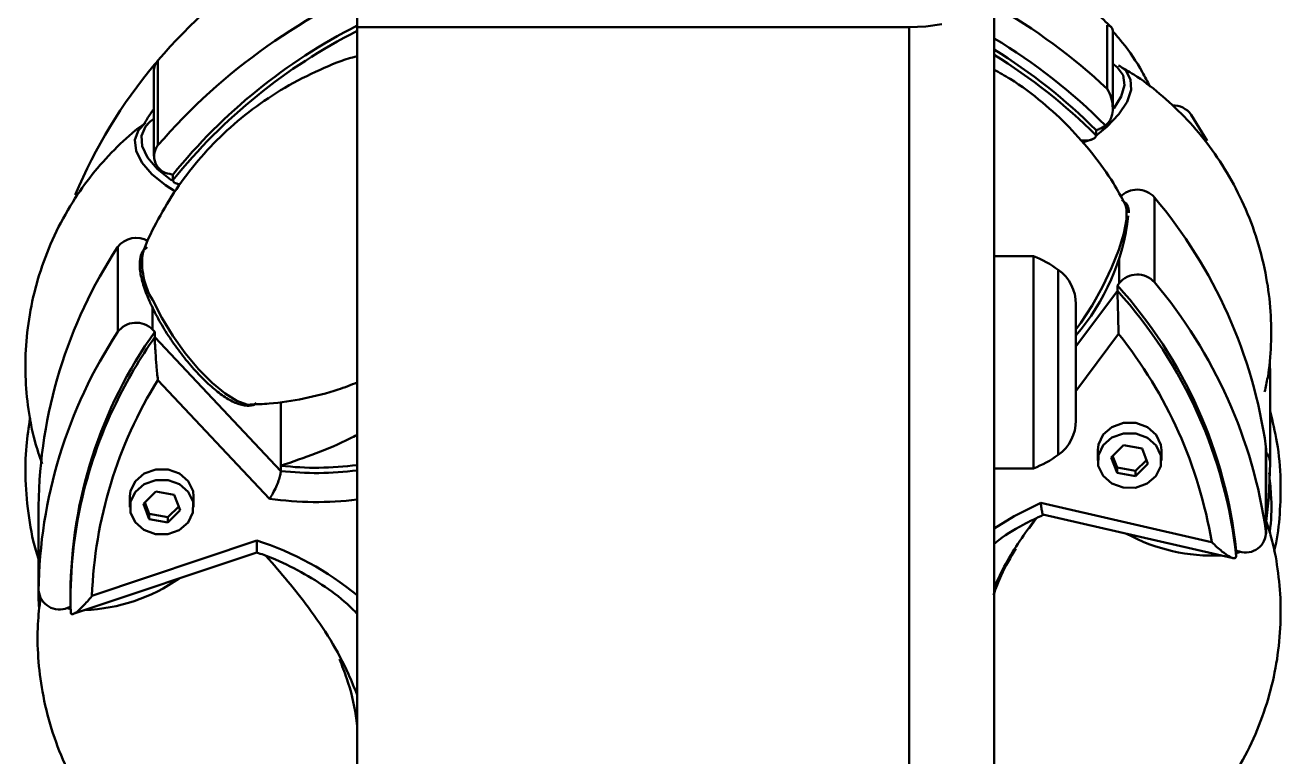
# Model space of a CAD drawing. Header units: millimetres. Extents: x 4430 to 5189, y 950 to 1287.
# Drawn here: x 4748.5 to 4807.6, y 1090.7 to 1125.2 of the extents above; entities that cross this region are included whole.
import ezdxf

# ---------------------------------------------------------------- set-up
doc = ezdxf.new("R2010")
doc.units = ezdxf.units.MM
doc.header["$LTSCALE"] = 0.5
doc.layers.add('BOL', color=7, linetype='Continuous', lineweight=50)

msp = doc.modelspace()

# ---------------------------------------------------------------- linework, layer by layer
at = {"layer": 'BOL'}
for p, q in [((4794.098, 1049.125), (4794.098, 1127.067)), ((4764.098, 1125.567), (4764.098, 1125.067)), ((4764.098, 1047.125), (4764.098, 1125.067)), ((4764.098, 1125.067), (4790.098, 1125.067)), ((4790.098, 1125.067), (4790.878, 1125.106)), ((4790.098, 1047.125), (4790.098, 1125.067)), ((4790.878, 1125.106), (4791.629, 1125.219)), ((4799.42, 1122.169), (4799.42, 1125.169)), ((4799.685, 1121.248), (4799.685, 1124.916)), ((4754.644, 1123.403), (4754.555, 1123.31)), ((4754.719, 1123.506), (4754.719, 1119.506)), ((4799.901, 1123.193), (4799.685, 1123.344)), ((4800.175, 1122.813), (4799.901, 1123.193)), ((4800.297, 1123.023), (4799.992, 1123.265)), ((4754.525, 1122.993), (4754.525, 1118.993)), ((4800.238, 1122.343), (4800.175, 1122.813)), ((4800.528, 1122.612), (4800.297, 1123.023)), ((4800.549, 1122.116), (4800.528, 1122.612)), ((4800.088, 1121.805), (4800.238, 1122.343)), ((4800.361, 1121.559), (4800.549, 1122.116)), ((4799.74, 1121.24), (4800.088, 1121.805)), ((4799.974, 1120.97), (4800.361, 1121.559)), ((4799.405, 1120.378), (4799.974, 1120.97)), ((4804.132, 1119.71), (4803.381, 1120.948)), ((4753.795, 1120.22), (4753.632, 1119.761)), ((4754.128, 1120.571), (4753.795, 1120.22)), ((4754.131, 1120.4), (4753.944, 1119.959)), ((4754.353, 1120.632), (4754.131, 1120.4)), ((4754.525, 1120.755), (4754.353, 1120.632)), ((4798.867, 1119.942), (4799.405, 1120.378)), ((4799.047, 1120.274), (4798.899, 1120.225)), ((4798.899, 1119.975), (4798.899, 1120.225)), ((4753.632, 1119.761), (4753.687, 1119.245)), ((4753.944, 1119.959), (4753.978, 1119.458)), ((4798.266, 1119.636), (4798.691, 1119.779)), ((4753.687, 1119.245), (4753.957, 1118.699)), ((4753.978, 1119.458), (4754.231, 1118.925)), ((4753.957, 1118.699), (4754.428, 1118.15)), ((4754.231, 1118.925), (4754.689, 1118.387)), ((4754.428, 1118.15), (4755.077, 1117.626)), ((4754.689, 1118.387), (4755.328, 1117.874)), ((4755.423, 1118.121), (4755.269, 1118.156)), ((4755.328, 1117.874), (4755.376, 1117.842)), ((4755.423, 1117.871), (4755.423, 1118.121)), ((4755.077, 1117.626), (4755.515, 1117.349)), ((4755.638, 1117.692), (4755.759, 1117.664)), ((4800.257, 1116.793), (4800.338, 1116.521)), ((4801.647, 1117.053), (4801.647, 1113.053)), ((4800.338, 1116.521), (4800.336, 1116.014)), ((4800.336, 1116.014), (4800.212, 1115.357)), ((4800.212, 1115.357), (4799.973, 1114.583)), ((4752.82, 1110.705), (4752.82, 1114.705)), ((4795.952, 1114.283), (4794.098, 1114.283)), ((4795.952, 1114.283), (4795.952, 1105.54)), ((4799.973, 1114.583), (4799.631, 1113.731)), ((4799.631, 1113.731), (4799.203, 1112.843)), ((4799.994, 1113.017), (4799.994, 1114.177)), ((4797.118, 1113.647), (4797.118, 1106.016)), ((4797.952, 1110.024), (4799.908, 1112.652)), ((4799.203, 1112.843), (4798.709, 1111.964)), ((4799.994, 1113.017), (4799.908, 1112.902)), ((4799.908, 1112.652), (4799.908, 1112.902)), ((4754.472, 1112.207), (4754.897, 1111.38)), ((4797.952, 1112.022), (4797.952, 1111.099)), ((4798.709, 1111.964), (4798.176, 1111.139)), ((4754.467, 1111.848), (4754.467, 1110.828)), ((4754.897, 1111.38), (4755.416, 1110.537)), ((4754.567, 1110.721), (4754.467, 1110.828)), ((4754.567, 1110.471), (4754.567, 1110.721)), ((4798.176, 1111.139), (4797.952, 1110.824)), ((4797.952, 1111.099), (4797.952, 1107.232)), ((4754.567, 1110.471), (4760.504, 1104.162)), ((4755.416, 1110.537), (4756.004, 1109.719)), ((4799.957, 1110.62), (4797.952, 1107.927)), ((4756.004, 1109.719), (4756.632, 1108.968)), ((4756.632, 1108.968), (4757.267, 1108.321)), ((4807.098, 1108.767), (4807.09, 1109.237)), ((4759.973, 1102.855), (4754.714, 1108.444)), ((4807.019, 1108.865), (4807.069, 1108.734)), ((4807.069, 1108.734), (4807.098, 1108.525)), ((4807.088, 1108.646), (4807.098, 1108.767)), ((4807.098, 1108.767), (4807.098, 1108.534)), ((4807.098, 1108.525), (4807.098, 1104.525)), ((4757.267, 1108.321), (4757.879, 1107.81)), ((4757.879, 1107.81), (4758.436, 1107.462)), ((4758.436, 1107.462), (4758.911, 1107.293)), ((4758.911, 1107.293), (4759.1, 1107.279)), ((4760.504, 1104.412), (4760.504, 1107.418)), ((4797.952, 1107.232), (4797.952, 1106.543)), ((4797.118, 1106.016), (4797.118, 1104.919)), ((4799.65, 1106.235), (4799.234, 1105.878)), ((4800.191, 1106.427), (4799.65, 1106.235)), ((4800.777, 1106.425), (4800.191, 1106.427)), ((4801.316, 1106.229), (4800.777, 1106.425)), ((4801.728, 1105.869), (4801.316, 1106.229)), ((4795.952, 1105.54), (4795.952, 1104.283)), ((4799.008, 1105.411), (4798.978, 1105.152)), ((4799.234, 1105.878), (4799.008, 1105.411)), ((4799.65, 1105.735), (4799.234, 1105.378)), ((4800.191, 1105.927), (4799.65, 1105.735)), ((4800.777, 1105.925), (4800.191, 1105.927)), ((4801.316, 1105.729), (4800.777, 1105.925)), ((4801.728, 1105.369), (4801.316, 1105.729)), ((4801.95, 1105.4), (4801.728, 1105.869)), ((4801.978, 1105.152), (4801.95, 1105.4)), ((4798.978, 1105.152), (4798.978, 1104.652)), ((4799.008, 1104.911), (4799.005, 1104.404)), ((4799.234, 1105.378), (4799.008, 1104.911)), ((4800.197, 1105.379), (4799.611, 1104.805)), ((4799.611, 1104.805), (4799.891, 1104.078)), ((4799.681, 1104.873), (4799.891, 1104.328)), ((4801.064, 1105.226), (4800.197, 1105.379)), ((4801.345, 1104.499), (4801.064, 1105.226)), ((4801.95, 1104.9), (4801.728, 1105.369)), ((4801.948, 1104.393), (4801.95, 1104.9)), ((4801.978, 1104.652), (4801.978, 1105.152)), ((4806.903, 1101.306), (4806.903, 1105.306)), ((4806.903, 1105.306), (4806.909, 1105.205)), ((4806.909, 1101.205), (4806.909, 1105.205)), ((4754.61, 1104.238), (4754.068, 1104.046)), ((4755.195, 1104.236), (4754.61, 1104.238)), ((4755.735, 1104.04), (4755.195, 1104.236)), ((4760.504, 1104.162), (4760.504, 1104.412)), ((4794.098, 1104.283), (4795.952, 1104.283)), ((4799.005, 1104.404), (4799.227, 1103.935)), ((4799.891, 1104.328), (4799.891, 1104.078)), ((4799.891, 1104.328), (4800.759, 1104.175)), ((4800.759, 1104.175), (4801.275, 1104.681)), ((4800.759, 1103.925), (4801.345, 1104.499)), ((4801.721, 1103.926), (4801.948, 1104.393)), ((4807.098, 1104.525), (4807.031, 1102.935)), ((4753.653, 1103.689), (4753.427, 1103.222)), ((4754.068, 1104.046), (4753.653, 1103.689)), ((4754.61, 1103.738), (4754.068, 1103.546)), ((4755.195, 1103.736), (4754.61, 1103.738)), ((4755.735, 1103.54), (4755.195, 1103.736)), ((4756.147, 1103.68), (4755.735, 1104.04)), ((4756.369, 1103.211), (4756.147, 1103.68)), ((4799.227, 1103.935), (4799.639, 1103.575)), ((4799.891, 1104.078), (4800.759, 1103.925)), ((4800.759, 1104.175), (4800.759, 1103.925)), ((4801.306, 1103.569), (4801.721, 1103.926)), ((4753.427, 1103.222), (4753.396, 1102.963)), ((4753.653, 1103.189), (4753.427, 1102.722)), ((4754.068, 1103.546), (4753.653, 1103.189)), ((4754.616, 1103.19), (4754.029, 1102.616)), ((4755.483, 1103.037), (4754.616, 1103.19)), ((4755.764, 1102.31), (4755.483, 1103.037)), ((4756.147, 1103.18), (4755.735, 1103.54)), ((4756.369, 1102.711), (4756.147, 1103.18)), ((4756.396, 1102.963), (4756.369, 1103.211)), ((4799.639, 1103.575), (4800.179, 1103.379)), ((4800.179, 1103.379), (4800.764, 1103.377)), ((4800.764, 1103.377), (4801.306, 1103.569)), ((4749.098, 1102.525), (4749.098, 1098.525)), ((4753.396, 1102.963), (4753.396, 1102.463)), ((4753.427, 1102.722), (4753.424, 1102.215)), ((4754.029, 1102.616), (4754.31, 1101.889)), ((4754.099, 1102.684), (4754.31, 1102.139)), ((4755.177, 1101.986), (4755.693, 1102.491)), ((4756.366, 1102.204), (4756.369, 1102.711)), ((4756.396, 1102.463), (4756.396, 1102.963)), ((4795.04, 1102.036), (4796.296, 1102.658)), ((4796.296, 1102.658), (4804.344, 1100.814)), ((4807.031, 1102.935), (4806.909, 1101.787)), ((4753.424, 1102.215), (4753.646, 1101.746)), ((4754.31, 1102.139), (4754.31, 1101.889)), ((4754.31, 1102.139), (4755.177, 1101.986)), ((4754.31, 1101.889), (4755.177, 1101.736)), ((4755.177, 1101.736), (4755.764, 1102.31)), ((4755.177, 1101.986), (4755.177, 1101.736)), ((4756.14, 1101.737), (4756.366, 1102.204)), ((4794.098, 1101.461), (4795.04, 1102.036)), ((4796.075, 1101.929), (4795.744, 1101.462)), ((4796.395, 1102.109), (4805.35, 1100.057)), ((4753.646, 1101.746), (4754.058, 1101.386)), ((4754.058, 1101.386), (4754.598, 1101.19)), ((4755.183, 1101.188), (4755.724, 1101.38)), ((4755.724, 1101.38), (4756.14, 1101.737)), ((4806.909, 1101.525), (4806.909, 1101.742)), ((4751.608, 1098.277), (4759.371, 1100.882)), ((4754.598, 1101.19), (4755.183, 1101.188)), ((4750.729, 1097.428), (4759.375, 1100.329)), ((4805.5, 1100.153), (4805.5, 1100.403)), ((4805.5, 1100.403), (4805.654, 1100.368)), ((4805.5, 1100.296), (4805.715, 1100.356)), ((4749.098, 1098.516), (4749.098, 1098.267)), ((4750.598, 1098.396), (4750.598, 1098.146)), ((4749.107, 1097.782), (4749.098, 1098.267)), ((4750.57, 1097.673), (4750.427, 1097.703)), ((4750.46, 1097.713), (4750.602, 1097.761)), ((4750.603, 1097.667), (4750.57, 1097.673))]:
    msp.add_line(p, q, dxfattribs=at)
for centre, radius, start, end in [((4776.339, 1104.857), 28.552, 111.24455, 139.21966), ((4776.338, 1100.857), 28.551, 111.24438, 139.21982), ((4780.043, 1101.456), 28.364, 46.90773, 60.2951), ((4776.119, 1101.427), 26.59, 116.87926, 141.11111), ((4776.122, 1101.175), 26.593, 116.8808, 141.10958), ((4780.148, 1101.317), 27.095, 44.87463, 59.01374), ((4780.129, 1101.393), 26.589, 45.09449, 58.30555), ((4780.129, 1101.143), 26.588, 45.09434, 58.30549), ((4773.036, 1107.861), 24.088, 140.10571, 157.23808), ((4755.314, 1122.988), 0.789, 138.9626, 179.59881), ((4802.527, 1120.345), 1.045, 35.23066, 91.82342), ((4798.72, 1121.259), 1.037, 288.37461, 307.39028), ((4755.374, 1118.986), 0.836, 141.57161, 262.82191), ((4800.834, 1116.329), 1.089, 41.72342, 136.70872), ((4783.854, 1102.044), 23.278, 8.05515, 40.15135), ((4790.082, 1117.357), 10.402, 319.12159, 353.49928), ((4753.697, 1114.062), 1.088, 59.2415, 143.7771), ((4771.676, 1102.285), 22.579, 146.62911, 179.39082), ((4757.318, 1113.962), 3.344, 171.06812, 211.66765), ((4793.983, 1109.283), 5.373, 54.30754, 68.51369), ((4795.952, 1112.022), 2, 0, 54.30754), ((4800.836, 1112.334), 1.084, 41.58795, 140.91035), ((4783.526, 1098.072), 22.097, 6.05446, 42.15205), ((4783.526, 1097.822), 22.097, 6.05449, 42.15203), ((4783.854, 1098.044), 23.278, 8.05511, 40.15133), ((4771.676, 1098.285), 22.579, 146.62914, 179.39083), ((4772.072, 1098.282), 21.474, 144.60359, 179.69675), ((4753.695, 1110.069), 1.082, 44.52647, 143.99322), ((4773.155, 1097.46), 22.689, 145.00898, 154.20424), ((4783.377, 1097.318), 21.257, 9.46684, 38.73965), ((4772.21, 1097.54), 20.615, 148.06887, 177.95121), ((4771.668, 1098.108), 21.069, 154.0309, 181.61771), ((4795.952, 1106.543), 2, 305.69246, 0), ((4793.983, 1109.283), 5.373, 291.48631, 305.69246), ((4806.303, 1104.522), 0.794, 0.2487, 40.26766), ((4762.181, 1118.946), 14.63, 263.41741, 277.52942), ((4762.181, 1118.696), 14.63, 263.41741, 277.52942), ((4762.181, 1118.488), 15.788, 261.9618, 276.97341), ((4805.945, 1101.281), 0.958, 252.31094, 1.47204), ((4755.106, 1087.408), 14.132, 50.48843, 72.43817), ((4804.375, 1108.597), 8.421, 241.3652, 272.82153), ((4750.974, 1105.877), 8.27, 272.12427, 304.97319), ((4750.082, 1098.627), 0.989, 185.89699, 292.47184)]:
    msp.add_arc(centre, radius, start, end, dxfattribs=at)
for points, knots in [([(4799.613, 1125.07), (4799.496, 1125.185), (4798.841, 1125.827), (4797.543, 1126.91), (4795.844, 1128.163), (4794.67, 1128.851), (4794.168, 1129.146)], [0, 0, 0, 0, 0.07352, 0.410577, 0.747803, 1, 1, 1, 1]), ([(4799.42, 1125.169), (4799.421, 1125.168), (4799.501, 1125.151), (4799.639, 1125.096), (4799.668, 1124.976), (4799.684, 1124.916)], [0, 0, 0, 0, 0.006454, 0.494062, 1, 1, 1, 1]), ([(4801.445, 1122.267), (4801.324, 1122.501), (4800.949, 1123.229), (4800.355, 1124.11), (4799.837, 1124.709), (4799.685, 1124.885)], [0, 0, 0, 0, 0.25107, 0.780258, 1, 1, 1, 1]), ([(4764.049, 1123.694), (4764.012, 1123.684), (4763.432, 1123.535), (4762.294, 1123.063), (4760.685, 1122.26), (4759.161, 1121.237), (4757.793, 1120.082), (4756.595, 1118.813), (4755.564, 1117.461), (4754.724, 1116.044), (4754.21, 1115.03), (4754.021, 1114.485), (4754.005, 1114.437)], [0, 0, 0, 0, 0.008042, 0.127596, 0.259668, 0.38892, 0.515055, 0.638169, 0.758298, 0.87537, 0.989173, 1, 1, 1, 1]), ([(4806.839, 1107.893), (4806.89, 1108.117), (4807.052, 1108.833), (4807.156, 1110.107), (4807.144, 1111.687), (4806.937, 1113.345), (4806.525, 1115.029), (4805.898, 1116.688), (4805.097, 1118.226), (4804.149, 1119.624), (4803.081, 1120.869), (4801.92, 1121.941), (4800.872, 1122.744), (4800.196, 1123.128), (4799.953, 1123.266)], [0, 0, 0, 0, 0.039404, 0.125925, 0.214075, 0.303266, 0.402621, 0.500144, 0.595407, 0.68836, 0.778918, 0.866932, 0.952126, 1, 1, 1, 1]), ([(4800.259, 1116.749), (4800.084, 1117.075), (4799.646, 1117.891), (4798.765, 1119.106), (4797.651, 1120.386), (4796.347, 1121.574), (4795.159, 1122.482), (4794.354, 1122.925), (4794.098, 1123.065)], [0, 0, 0, 0, 0.124906, 0.312937, 0.502485, 0.692995, 0.902558, 1, 1, 1, 1]), ([(4799.35, 1120.435), (4799.412, 1120.494), (4799.536, 1120.614), (4799.656, 1120.899), (4799.707, 1121.285), (4799.632, 1121.738), (4799.501, 1122.035), (4799.421, 1122.167), (4799.42, 1122.169)], [0, 0, 0, 0, 0.139506, 0.2783434, 0.4740372, 0.74269, 0.9966395, 1, 1, 1, 1]), ([(4754.525, 1121.214), (4754.468, 1121.14), (4754.296, 1120.914), (4754.159, 1120.67), (4754.066, 1120.507)], [0, 0, 0, 0, 0.327846, 1, 1, 1, 1]), ([(4754.144, 1120.563), (4754.026, 1120.48), (4753.502, 1120.114), (4752.643, 1119.307), (4751.598, 1118.149), (4750.642, 1116.795), (4749.816, 1115.281), (4749.165, 1113.635), (4748.726, 1111.96), (4748.492, 1110.289), (4748.45, 1108.652), (4748.593, 1107.078), (4748.859, 1105.686), (4749.139, 1104.859), (4749.26, 1104.503)], [0, 0, 0, 0, 0.024892, 0.110523, 0.197984, 0.286623, 0.385867, 0.483375, 0.578651, 0.671639, 0.762238, 0.850303, 0.935568, 1, 1, 1, 1]), ([(4798.899, 1119.975), (4798.889, 1119.937), (4798.87, 1119.861), (4798.712, 1119.776), (4798.485, 1119.722), (4798.277, 1119.727), (4798.184, 1119.73)], [0, 0, 0, 0, 0.207365, 0.413124, 0.737483, 1, 1, 1, 1]), ([(4755.639, 1117.698), (4755.621, 1117.7), (4755.544, 1117.708), (4755.453, 1117.763), (4755.433, 1117.835), (4755.423, 1117.871)], [0, 0, 0, 0, 0.139106, 0.56786, 1, 1, 1, 1]), ([(4800.443, 1116.326), (4800.442, 1116.364), (4800.439, 1116.545), (4800.346, 1116.767), (4800.176, 1116.885), (4800.106, 1116.934)], [0, 0, 0, 0, 0.133899, 0.640686, 1, 1, 1, 1]), ([(4754.216, 1114.713), (4754.135, 1114.65), (4753.957, 1114.51), (4753.854, 1114.137), (4753.849, 1113.657), (4753.979, 1113.039), (4754.181, 1112.47), (4754.335, 1112.126), (4754.374, 1112.038)], [0, 0, 0, 0, 0.141815, 0.313471, 0.505057, 0.717394, 0.927947, 1, 1, 1, 1]), ([(4799.957, 1110.62), (4799.957, 1110.622), (4799.954, 1110.836), (4799.945, 1111.257), (4799.928, 1111.837), (4799.916, 1112.246), (4799.91, 1112.507), (4799.909, 1112.603), (4799.908, 1112.652)], [0, 0, 0, 0, 0.002976, 0.336053, 0.617234, 0.78558, 0.892375, 1, 1, 1, 1]), ([(4754.374, 1112.038), (4754.438, 1111.904), (4754.623, 1111.515), (4755.005, 1110.843), (4755.53, 1110.051), (4756.107, 1109.301), (4756.709, 1108.626), (4757.312, 1108.055), (4757.891, 1107.615), (4758.435, 1107.32), (4758.882, 1107.22), (4759.215, 1107.24), (4759.324, 1107.345), (4759.346, 1107.366)], [0, 0, 0, 0, 0.0543429, 0.1582828, 0.2620636, 0.3657671, 0.4695738, 0.5737002, 0.6785283, 0.7847522, 0.8935839, 0.9788795, 1, 1, 1, 1]), ([(4754.567, 1110.471), (4754.568, 1110.422), (4754.569, 1110.326), (4754.58, 1110.066), (4754.604, 1109.657), (4754.648, 1109.079), (4754.69, 1108.659), (4754.714, 1108.446), (4754.714, 1108.444)], [0, 0, 0, 0, 0.107625, 0.214416, 0.382762, 0.663946, 0.997026, 1, 1, 1, 1]), ([(4759.067, 1107.299), (4759.363, 1107.306), (4760.205, 1107.328), (4761.596, 1107.561), (4762.987, 1107.894), (4763.803, 1108.218), (4764.098, 1108.335)], [0, 0, 0, 0, 0.173172, 0.493326, 0.816779, 1, 1, 1, 1]), ([(4748.701, 1106.662), (4748.631, 1106.222), (4748.479, 1105.261), (4748.45, 1103.677), (4748.622, 1101.965), (4748.853, 1100.716), (4749.074, 1100.093), (4749.098, 1100.025)], [0, 0, 0, 0, 0.201075, 0.439278, 0.70598, 0.968016, 1, 1, 1, 1]), ([(4807.283, 1100.371), (4807.302, 1100.442), (4807.449, 1101.011), (4807.569, 1102.139), (4807.617, 1103.789), (4807.476, 1105.421), (4807.216, 1106.488), (4807.098, 1106.971)], [0, 0, 0, 0, 0.033455, 0.269822, 0.509371, 0.777576, 1, 1, 1, 1]), ([(4760.504, 1104.412), (4761.617, 1104.79), (4762.854, 1105.211), (4763.984, 1105.808), (4764.098, 1105.868)], [0, 0, 0, 0, 0.899527, 1, 1, 1, 1]), ([(4760.504, 1104.162), (4760.499, 1104.101), (4760.488, 1103.978), (4760.407, 1103.709), (4760.285, 1103.409), (4760.135, 1103.114), (4760.026, 1102.934), (4759.975, 1102.857), (4759.973, 1102.855)], [0, 0, 0, 0, 0.1965, 0.392781, 0.595038, 0.810769, 0.995207, 1, 1, 1, 1]), ([(4807.075, 1101.272), (4807.085, 1101.345), (4807.168, 1101.942), (4807.17, 1102.887), (4807.083, 1103.737), (4807.049, 1104.069)], [0, 0, 0, 0, 0.077653, 0.639854, 1, 1, 1, 1]), ([(4796.296, 1102.658), (4796.297, 1102.656), (4796.307, 1102.568), (4796.33, 1102.393), (4796.363, 1102.206), (4796.389, 1102.106), (4796.398, 1102.118), (4796.401, 1102.122)], [0, 0, 0, 0, 0.006701, 0.264643, 0.566356, 0.849205, 1, 1, 1, 1]), ([(4794.098, 1100.728), (4794.127, 1100.753), (4794.537, 1101.098), (4795.309, 1101.571), (4796.095, 1101.944), (4796.414, 1102.095)], [0, 0, 0, 0, 0.0440453, 0.6125362, 1, 1, 1, 1]), ([(4796.038, 1101.91), (4795.543, 1101.219), (4794.799, 1100.179), (4794.274, 1099.045), (4794.098, 1098.664)], [0, 0, 0, 0, 0.6643, 1, 1, 1, 1]), ([(4801.916, 1086.053), (4802.035, 1086.136), (4802.56, 1086.503), (4803.421, 1087.31), (4804.466, 1088.468), (4805.423, 1089.822), (4806.25, 1091.336), (4806.9, 1092.981), (4807.341, 1094.656), (4807.575, 1096.327), (4807.618, 1097.965), (4807.474, 1099.538), (4807.236, 1100.821), (4806.994, 1101.545), (4806.909, 1101.796)], [0, 0, 0, 0, 0.025609, 0.112877, 0.20201, 0.292343, 0.393483, 0.492852, 0.589947, 0.684711, 0.777039, 0.866786, 0.953679, 1, 1, 1, 1]), ([(4759.371, 1100.34), (4759.372, 1100.338), (4759.372, 1100.328), (4759.373, 1100.428), (4759.372, 1100.615), (4759.371, 1100.791), (4759.371, 1100.88), (4759.371, 1100.882)], [0, 0, 0, 0, 0.125657, 0.416884, 0.72752, 0.993097, 1, 1, 1, 1]), ([(4804.344, 1100.814), (4804.346, 1100.812), (4804.51, 1100.652), (4804.811, 1100.38), (4805.168, 1100.123), (4805.377, 1100.041), (4805.481, 1100.054), (4805.494, 1100.12), (4805.5, 1100.153)], [0, 0, 0, 0, 0.002976, 0.336056, 0.61723, 0.785581, 0.892369, 1, 1, 1, 1]), ([(4759.366, 1100.324), (4759.478, 1100.286), (4760.087, 1100.081), (4761.139, 1099.603), (4762.453, 1098.827), (4763.448, 1098.098), (4763.944, 1097.594), (4764.098, 1097.438)], [0, 0, 0, 0, 0.061753, 0.333529, 0.605443, 0.877537, 1, 1, 1, 1]), ([(4764.098, 1093.619), (4763.966, 1093.945), (4763.385, 1095.387), (4761.996, 1097.622), (4760.5, 1099.364), (4759.819, 1100.156)], [0, 0, 0, 0, 0.137279, 0.607121, 1, 1, 1, 1]), ([(4795.121, 1100.512), (4794.875, 1100.098), (4794.462, 1099.401), (4794.182, 1098.638), (4794.068, 1098.329)], [0, 0, 0, 0, 0.594584, 1, 1, 1, 1]), ([(4749.183, 1098.177), (4749.134, 1097.77), (4749.023, 1096.846), (4749.055, 1095.363), (4749.255, 1093.707), (4749.667, 1092.023), (4750.293, 1090.364), (4751.094, 1088.825), (4752.042, 1087.427), (4753.109, 1086.182), (4754.269, 1085.108), (4755.316, 1084.306), (4755.991, 1083.922), (4756.234, 1083.785)], [0, 0, 0, 0, 0.073389, 0.166853, 0.261421, 0.366767, 0.470172, 0.57118, 0.669739, 0.765757, 0.85908, 0.949412, 1, 1, 1, 1]), ([(4750.608, 1097.513), (4750.613, 1097.48), (4750.624, 1097.415), (4750.714, 1097.412), (4750.894, 1097.513), (4751.203, 1097.802), (4751.464, 1098.101), (4751.607, 1098.276), (4751.608, 1098.277)], [0, 0, 0, 0, 0.107627, 0.21442, 0.382766, 0.663943, 0.997024, 1, 1, 1, 1]), ([(4764.098, 1092.157), (4764.08, 1092.315), (4763.994, 1093.067), (4763.727, 1094.131), (4763.385, 1094.996), (4763.265, 1095.301)], [0, 0, 0, 0, 0.146479, 0.698627, 1, 1, 1, 1])]:
    msp.add_open_spline(points, degree=3, knots=knots, dxfattribs=at)

doc.saveas('drawing.dxf')
